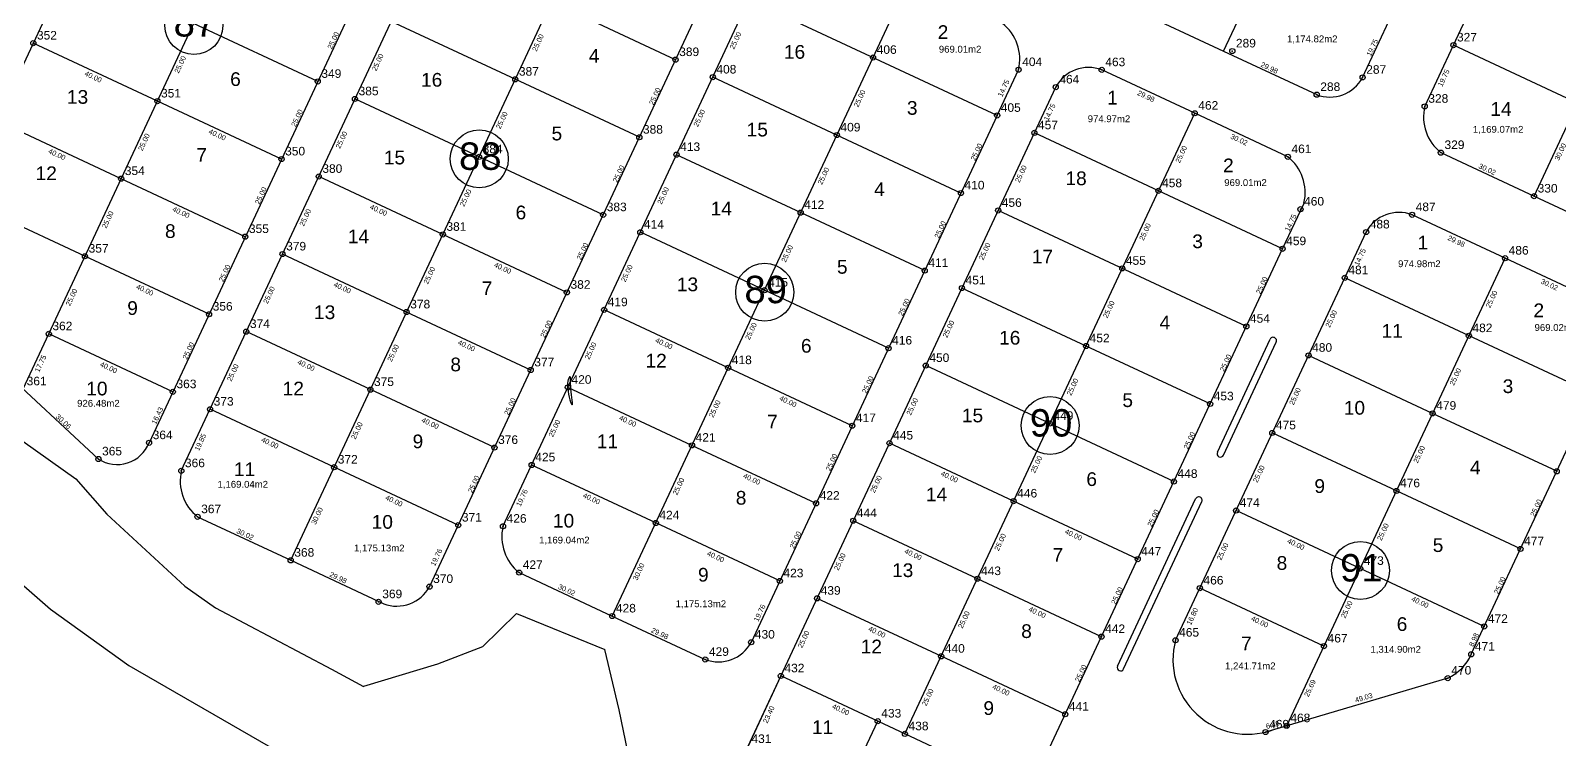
# Model space of a CAD drawing. Header units: metres. Extents: x 277679 to 502674, y 2669847 to 2703376.
# Drawn here: x 500680.3 to 501126.9, y 2671001.5 to 2671208.5 of the extents above; entities that cross this region are included whole.
import ezdxf
from ezdxf.enums import TextEntityAlignment as Align

# ---------------------------------------------------------------- set-up
doc = ezdxf.new("R2010")
doc.units = ezdxf.units.M
doc.header["$PDMODE"] = 32
doc.header["$PDSIZE"] = 1.5
doc.layers.get('0').update_dxf_attribs({"linetype": 'CONTINUOUS'})
for name, color, linetype in [('CVL_CURV_G', 132, 'CONTINUOUS'), ('CVL_CURV_TX', 2, 'CONTINUOUS'), ('CVL_PUNTO', 2, 'CONTINUOUS'), ('CVL_PUNTO_NUM', 2, 'CONTINUOUS'), ('HATCHES', 7, 'CONTINUOUS')]:
    doc.layers.add(name, color=color, linetype=linetype)
doc.styles.add('ARIAL', font='ARIAL')

msp = doc.modelspace()

# ---------------------------------------------------------------- hatches: boundary and pattern name
at = {"layer": 'CVL_CURV_TX'}
h = msp.add_hatch(dxfattribs=at)
h.set_pattern_fill('SWAMP', color=5, scale=0.05, style=0)
h.set_pattern_definition([])
h.paths.add_polyline_path([(500702.66, 2671067.3), (500693.56, 2671077.61), (500678.11, 2671088.64), (500646.98, 2671112.86), (500611.53, 2671150.12), (500592.53, 2671169.76), (500580.99, 2671131.91), (500592.81, 2671120.67), (500606.7, 2671101.17), (500647.99, 2671072.87), (500686.16, 2671039.59), (500709.09, 2671023.08), (500766.33, 2670990.11), (500775.53, 2670955.21), (500780.2, 2670945.57), (500795.4, 2670942.38), (500808.56, 2670936.32), (500819.6, 2670933.54), (500846.61, 2670941.95), (500851.72, 2670946.93), (500864.22, 2670970.34), (500857.74, 2670983.72), (500852.27, 2671010.2), (500848.09, 2671027.84), (500822.27, 2671038.3), (500812.36, 2671028.59), (500799.23, 2671023.49), (500777.58, 2671017), (500768.26, 2671022.09), (500734.31, 2671040), (500725.4, 2671046.33)], flags=0)
h.paths.add_polyline_path([(500803.6, 2670978.94), (500821.11, 2670978.94), (500821.11, 2670982.54), (500803.6, 2670982.54)], flags=0)
h.paths.add_polyline_path([(500613.53, 2671106.26), (500666.27, 2671067.02), (500675.54, 2671079.47), (500622.8, 2671118.71)], flags=0)
h.paths.add_polyline_path([(500784.23, 2670983.17), (500839.88, 2670983.17), (500839.88, 2670998.7), (500784.23, 2670998.7)], flags=0)

# ---------------------------------------------------------------- linework, layer by layer
at = {"color": 7}
for p, q in [((500795.95, 2671261.58), (500714.95, 2671088.15)), ((500879.3, 2671222.65), (500796.87, 2671046.15)), ((500962.66, 2671183.72), (500890.81, 2671029.88))]:
    msp.add_line(p, q, dxfattribs=at)
for p, q in [((500818.31, 2671063.68), (500890.17, 2671217.56)), ((501069.39, 2671194.83), (501077.75, 2671212.73)), ((501087.53, 2671186.36), (501095.91, 2671204.26)), ((500962.66, 2671183.72), (500968.92, 2671197.08)), ((500973.53, 2671178.63), (500979.77, 2671192)), ((501046.02, 2671144.79), (501052.28, 2671158.15)), ((501064.18, 2671136.31), (501070.42, 2671149.68)), ((500655.5, 2671124.91), (500700.17, 2671083.41)), ((500899.48, 2671020.08), (500889.84, 2670999.43)), ((500935.73, 2671003.16), (500899.48, 2671020.08)), ((500971.97, 2670986.24), (500935.73, 2671003.16))]:
    msp.add_line(p, q)
at = {"color": 5}
for p, q in [((500822.27, 2671038.3), (500812.36, 2671028.59)), ((500812.36, 2671028.59), (500799.23, 2671023.49)), ((500852.27, 2671010.2), (500848.09, 2671027.84)), ((500799.23, 2671023.49), (500777.58, 2671017)), ((500857.74, 2670983.72), (500852.27, 2671010.2))]:
    msp.add_line(p, q, dxfattribs=at)
for points in [[(500592.53, 2671169.76), (500611.53, 2671150.12), (500646.98, 2671112.86), (500678.11, 2671088.64), (500693.56, 2671077.61), (500702.66, 2671067.3), (500725.4, 2671046.33), (500734.31, 2671040), (500768.26, 2671022.09), (500777.58, 2671017), (500777.58, 2671017)], [(500580.99, 2671131.91), (500592.81, 2671120.67), (500606.7, 2671101.17), (500647.99, 2671072.87), (500686.16, 2671039.59), (500709.09, 2671023.08), (500766.33, 2670990.11), (500775.53, 2670955.21)]]:
    msp.add_lwpolyline(points, dxfattribs=at)
for centre in [(500728.05, 2671209.98), (500811.4, 2671171.05), (500894.76, 2671132.12), (500978.12, 2671093.19), (501068.76, 2671050.87)]:
    msp.add_circle(centre, 8.47)
for centre, radius, start, end in [((500955.86, 2671200.09), 13.41, 347.0206, 51.5262), ((500989.36, 2671186.86), 10.88, 69.3731, 151.795), ((501059.81, 2671199.97), 10.88, 249.3731, 331.795), ((501100.6, 2671183.35), 13.41, 167.0206, 231.5262), ((501039.21, 2671161.16), 13.41, 347.0206, 51.5262), ((501080, 2671144.54), 10.88, 69.3731, 151.795), ((500705.62, 2671091.84), 10.04, 237.1445, 338.3947), ((500737.46, 2671077.04), 13.41, 167.0206, 231.5262), ((500831.39, 2671060.76), 13.41, 167.0206, 231.5262), ((500787.31, 2671051.34), 10.88, 249.3731, 331.795), ((500881.25, 2671035.06), 10.88, 249.3731, 331.795)]:
    msp.add_arc(centre, radius, start, end)
at = {"layer": 'CVL_CURV_G', "color": 132, "linetype": 'CONTINUOUS'}
msp.add_lwpolyline([(500838.06, 2671106.56), (500838.05, 2671106.93), (500838.02, 2671107.19), (500837.95, 2671107.36), (500837.87, 2671107.42), (500837.76, 2671107.39), (500837.64, 2671107.25), (500837.51, 2671107.01), (500837.37, 2671106.67), (500837.25, 2671106.19), (500837.2, 2671105.57), (500837.19, 2671104.83), (500837.23, 2671104.02), (500837.32, 2671103.17), (500837.45, 2671102.31), (500837.62, 2671101.49), (500837.83, 2671100.72), (500838.05, 2671100.09), (500838.24, 2671099.63), (500838.39, 2671099.35), (500838.51, 2671099.25), (500838.58, 2671099.32), (500838.61, 2671099.57), (500838.59, 2671100.01), (500838.52, 2671100.62), (500838.42, 2671101.36), (500838.33, 2671102.18), (500838.25, 2671103.03), (500838.18, 2671103.88), (500838.12, 2671104.69), (500838.08, 2671105.43), (500838.05, 2671106.07), (500838.06, 2671106.56)], dxfattribs=at)
at = {"layer": 'CVL_CURV_TX', "color": 7}
for p, q in [((500868.73, 2671200), (500796.24, 2671233.84)), ((500962.66, 2671183.72), (500890.17, 2671217.56)), ((501001.61, 2671215.18), (501028.81, 2671202.48)), ((500764.21, 2671193.64), (500727.97, 2671210.56)), ((500821.91, 2671194.27), (500785.66, 2671211.2)), ((500717.39, 2671187.91), (500681.15, 2671204.83)), ((501028.81, 2671202.48), (501055.98, 2671189.8)), ((501132.15, 2671187.33), (501095.91, 2671204.26)), ((501020.35, 2671184.36), (500993.19, 2671197.04)), ((500858.15, 2671177.35), (500821.91, 2671194.27)), ((500952.08, 2671161.07), (500879.6, 2671194.91)), ((500753.64, 2671170.99), (500717.39, 2671187.91)), ((500811.33, 2671171.63), (500775.08, 2671188.55)), ((500706.81, 2671165.26), (500670.57, 2671182.18)), ((501047.55, 2671171.66), (501020.35, 2671184.36)), ((501046.02, 2671144.79), (500973.53, 2671178.63)), ((500847.57, 2671154.71), (500811.33, 2671171.63)), ((500905.26, 2671155.34), (500869.02, 2671172.27)), ((501092.26, 2671172.86), (501119.46, 2671160.16)), ((500743.06, 2671148.33), (500706.81, 2671165.26)), ((500800.75, 2671148.98), (500764.51, 2671165.9)), ((501119.46, 2671160.16), (501146.62, 2671147.47)), ((500696.23, 2671142.6), (500659.99, 2671159.53)), ((500941.51, 2671138.42), (500905.26, 2671155.34)), ((501035.44, 2671122.14), (500962.95, 2671155.98)), ((501111, 2671142.04), (501083.84, 2671154.72)), ((500836.99, 2671132.06), (500800.75, 2671148.98)), ((500894.69, 2671132.7), (500858.44, 2671149.62)), ((500732.48, 2671125.68), (500696.23, 2671142.6)), ((500790.17, 2671126.33), (500753.93, 2671143.25)), ((500971.97, 2670986.24), (501046.02, 2671144.79)), ((501138.2, 2671129.34), (501111, 2671142.04)), ((500988.62, 2671116.41), (500952.38, 2671133.33)), ((501136.67, 2671102.47), (501064.18, 2671136.31)), ((500930.93, 2671115.77), (500894.69, 2671132.7)), ((500826.41, 2671109.4), (500790.17, 2671126.33)), ((500884.11, 2671110.05), (500847.86, 2671126.97)), ((500721.9, 2671103.03), (500685.66, 2671119.95)), ((500779.59, 2671103.67), (500743.35, 2671120.6)), ((501024.86, 2671099.49), (500988.62, 2671116.41)), ((500978.04, 2671093.77), (500941.8, 2671110.69)), ((501089.84, 2671096.74), (501053.6, 2671113.66)), ((500920.35, 2671093.12), (500884.11, 2671110.05)), ((500815.84, 2671086.75), (500779.59, 2671103.67)), ((500873.53, 2671087.39), (500837.28, 2671104.32)), ((500873.53, 2671087.39), (500837.28, 2671104.32)), ((500769.01, 2671081.02), (500732.77, 2671097.94)), ((501014.29, 2671076.84), (500978.04, 2671093.77)), ((501126.09, 2671079.82), (501089.84, 2671096.74)), ((501079.27, 2671074.1), (501043.02, 2671091.02)), ((500909.77, 2671070.47), (500873.53, 2671087.39)), ((500967.46, 2671071.12), (500931.22, 2671088.04)), ((500805.26, 2671064.1), (500769.01, 2671081.02)), ((500862.95, 2671064.74), (500826.71, 2671081.66)), ((501003.71, 2671054.19), (500967.46, 2671071.12)), ((501115.51, 2671057.17), (501079.27, 2671074.1)), ((500729.11, 2671066.54), (500756.32, 2671053.84)), ((501068.69, 2671051.45), (501032.45, 2671068.37)), ((500899.19, 2671047.82), (500862.95, 2671064.74)), ((500956.88, 2671048.46), (500920.64, 2671065.39)), ((500956.88, 2671048.46), (500920.64, 2671065.39)), ((500756.32, 2671053.84), (500783.48, 2671041.16)), ((500823.05, 2671050.26), (500850.25, 2671037.56)), ((500993.13, 2671031.54), (500956.88, 2671048.46)), ((501104.93, 2671034.52), (501068.69, 2671051.45)), ((501058.11, 2671028.79), (501021.87, 2671045.72)), ((501058.11, 2671028.79), (501021.87, 2671045.72)), ((500946.31, 2671025.81), (500910.06, 2671042.73)), ((500850.25, 2671037.56), (500877.42, 2671024.88)), ((500982.55, 2671008.89), (500946.31, 2671025.81)), ((500935.73, 2671003.16), (500899.48, 2671020.08)), ((501094.25, 2671019.43), (501041.05, 2671003.69)), ((500971.97, 2670986.24), (500935.73, 2671003.16))]:
    msp.add_line(p, q, dxfattribs=at)
at = {"layer": 'CVL_CURV_TX', "color": 5}
msp.add_line((500822.27, 2671038.3), (500848.09, 2671027.84), dxfattribs=at)
at = {"layer": 'CVL_CURV_TX', "color": 7}
for centre, radius, start, end in [((501043.27, 2671117.96), 0.988, 334.6861, 155.2556), ((501027.87, 2671084.99), 0.988, 155.4305, 334.5009), ((501021.52, 2671071.39), 0.988, 334.6861, 155.2556), ((501088.61, 2671031.9), 13.69, 294.362, 336.2472), ((500998.71, 2671022.54), 0.988, 155.4305, 334.5009)]:
    msp.add_arc(centre, radius, start, end, dxfattribs=at)
at = {"layer": 'CVL_PUNTO', "color": 2}
for p in [(500681.15, 2671204.83), (501095.91, 2671204.26), (500868.73, 2671200), (500926.42, 2671200.64), (501031.34, 2671202.52), (500879.6, 2671194.91), (500968.92, 2671197.08), (500993.19, 2671197.04), (501069.39, 2671194.83), (500764.21, 2671193.64), (500821.91, 2671194.27), (500979.77, 2671192), (500717.39, 2671187.91), (500775.08, 2671188.55), (501055.98, 2671189.8), (501087.53, 2671186.36), (500962.66, 2671183.72), (501020.35, 2671184.36), (500858.15, 2671177.35), (500915.84, 2671177.99), (500973.53, 2671178.63), (501092.26, 2671172.86), (500753.64, 2671170.99), (500811.33, 2671171.63), (500869.02, 2671172.27), (501047.55, 2671171.66), (500706.81, 2671165.26), (500764.51, 2671165.9), (500952.08, 2671161.07), (501009.77, 2671161.71), (501119.46, 2671160.16), (500847.57, 2671154.71), (500905.26, 2671155.34), (500962.95, 2671155.98), (501051.25, 2671156.35), (501083.84, 2671154.72), (500743.06, 2671148.33), (500800.75, 2671148.98), (500858.44, 2671149.62), (501070.42, 2671149.68), (500696.23, 2671142.6), (500753.93, 2671143.25), (501046.02, 2671144.79), (501111, 2671142.04), (500941.51, 2671138.42), (500999.2, 2671139.06), (500894.69, 2671132.7), (500952.38, 2671133.33), (501064.18, 2671136.31), (500836.99, 2671132.06), (500732.48, 2671125.68), (500790.17, 2671126.33), (500847.86, 2671126.97), (500685.66, 2671119.95), (500743.35, 2671120.6), (501035.44, 2671122.14), (501100.42, 2671119.39), (500930.93, 2671115.77), (500988.62, 2671116.41), (500884.11, 2671110.05), (500941.8, 2671110.69), (501053.6, 2671113.66), (500826.41, 2671109.4), (500721.9, 2671103.03), (500779.59, 2671103.67), (500837.28, 2671104.32), (500732.77, 2671097.94), (501024.86, 2671099.49), (501089.84, 2671096.74), (500920.35, 2671093.12), (500978.04, 2671093.77), (500714.95, 2671088.15), (500931.22, 2671088.04), (501043.02, 2671091.02), (500700.17, 2671083.41), (500815.84, 2671086.75), (500873.53, 2671087.39), (500724.37, 2671079.96), (500769.01, 2671081.02), (500826.71, 2671081.66), (501126.09, 2671079.82), (501014.29, 2671076.84), (500909.77, 2671070.47), (500967.46, 2671071.12), (501079.27, 2671074.1), (500729.11, 2671066.54), (500920.64, 2671065.39), (501032.45, 2671068.37), (500805.26, 2671064.1), (500818.33, 2671063.77), (500862.95, 2671064.74), (501115.51, 2671057.17), (500756.32, 2671053.84), (501003.71, 2671054.19), (500823.05, 2671050.26), (500899.19, 2671047.82), (500956.88, 2671048.46), (501068.69, 2671051.45), (500796.87, 2671046.15), (501021.87, 2671045.72), (500782, 2671041.72), (500910.06, 2671042.73), (500850.25, 2671037.56), (501104.93, 2671034.52), (500890.83, 2671029.92), (500993.13, 2671031.54), (501014.76, 2671030.5), (500946.31, 2671025.81), (501058.11, 2671028.79), (501101.13, 2671026.39), (500877.42, 2671024.88), (500899.48, 2671020.08), (501094.25, 2671019.43), (500982.55, 2671008.89), (500927.76, 2671006.88), (500935.73, 2671003.16), (501041.05, 2671003.69), (501047.24, 2671005.52)]:
    msp.add_point(p, dxfattribs=at)
at = {"layer": 'HATCHES', "color": 7}
for p, q in [((501028.81, 2671202.48), (501172.78, 2671510.74)), ((501119.46, 2671160.16), (501254.66, 2671449.64)), ((501095.91, 2671204.26), (501201.51, 2671430.36)), ((500652.23, 2671142.91), (500723.46, 2671295.42)), ((500678.15, 2671103.87), (500759.7, 2671278.5)), ((500756.32, 2671053.84), (500853.64, 2671262.22)), ((500724.37, 2671079.96), (500806.82, 2671256.49)), ((500850.25, 2671037.56), (500936.99, 2671223.29)), ((500935.73, 2671003.16), (501020.35, 2671184.36)), ((500889.84, 2670999.43), (500973.53, 2671178.63)), ((501047.24, 2671005.52), (501111, 2671142.04)), ((501014.76, 2671030.5), (501064.18, 2671136.31)), ((501026.97, 2671085.4), (501042.38, 2671118.38)), ((501028.76, 2671084.56), (501044.17, 2671117.54)), ((501101.13, 2671026.39), (501136.67, 2671102.47)), ((500997.81, 2671022.95), (501020.63, 2671071.81)), ((500999.6, 2671022.12), (501022.42, 2671070.97)), ((500909.67, 2670968.16), (500927.76, 2671006.88))]:
    msp.add_line(p, q, dxfattribs=at)
msp.add_arc((501035.82, 2671024.86), 21.81, 165.0145, 289.1095, dxfattribs=at)

# ---------------------------------------------------------------- texts
at = {"color": 1, "style": 'ARIAL'}
for s, p in [('1,174.82m2', (501054.69, 2671205.9)), ('969.01m2', (500951.84, 2671203.06)), ('974.97m2', (500995.32, 2671182.75)), ('1,169.07m2', (501108.99, 2671179.5)), ('969.01m2', (501035.2, 2671164.13)), ('974.98m2', (501085.97, 2671140.43)), ('969.02m2', (501125.84, 2671121.81)), ('926.48m2', (500700.16, 2671099.68)), ('1,169.04m2', (500742.32, 2671075.86)), ('1,175.13m2', (500782.19, 2671057.26)), ('1,169.04m2', (500836.25, 2671059.58)), ('1,175.13m2', (500876.12, 2671040.98))]:
    msp.add_text(s, height=2, dxfattribs=at).set_placement(p, align=Align.MIDDLE)
at = {"color": 7, "style": 'ARIAL'}
for s, rotation, p in [('19.75', 64.974, (501072.22, 2671203.55)), ('29.98', 334.9729, (501042.17, 2671197.62)), ('19.75', 64.91, (501093.08, 2671194.67)), ('14.75', 64.8912, (500964.55, 2671191.67)), ('14.75', 64.9768, (500978.01, 2671184.68)), ('29.98', 334.9729, (501006.14, 2671189.34)), ('30.02', 334.9729, (501033.32, 2671176.65)), ('25.00', 64.9657, (501016.42, 2671172.4)), ('30.00', 64.9657, (501127.17, 2671173.11)), ('30.02', 334.9729, (501105.8, 2671168)), ('14.75', 64.8912, (501048.4, 2671152.39)), ('29.98', 334.9729, (501096.78, 2671147.02)), ('14.75', 64.9768, (501068.66, 2671142.36)), ('30.02', 334.9729, (501123.97, 2671134.33)), ('25.00', 64.9657, (501107.07, 2671130.08)), ('17.75', 64.9657, (500683.26, 2671111.28)), ('16.43', 64.9657, (500717.38, 2671096.06)), ('30.06', 317.1067, (500689.95, 2671094.35)), ('19.85', 64.9657, (500729.93, 2671088.32)), ('19.76', 64.91, (500823.87, 2671072.08)), ('30.00', 64.9657, (500764.02, 2671066.8)), ('30.02', 334.9729, (500743.02, 2671061.46)), ('19.76', 64.974, (500798.87, 2671054.7)), ('30.00', 64.9657, (500857.96, 2671050.52)), ('29.98', 334.9729, (500770.2, 2671048.77)), ('30.02', 334.9729, (500836.96, 2671045.18)), ('19.76', 64.974, (500893.29, 2671038.47)), ('29.98', 334.9729, (500864.14, 2671032.49)), ('23.40', 65.3095, (500895.96, 2671008.82))]:
    msp.add_text(s, height=1.5, rotation=rotation, dxfattribs=at).set_placement(p, align=Align.MIDDLE)
at = {"layer": 'CVL_CURV_TX', "color": 6, "style": 'ARIAL'}
for s, p in [('87', (500728.34, 2671210.77)), ('88', (500811.69, 2671171.84)), ('89', (500895.05, 2671132.91)), ('90', (500978.41, 2671093.98)), ('91', (501069.05, 2671051.66))]:
    msp.add_text(s, height=8, dxfattribs=at).set_placement(p, align=Align.MIDDLE)
at = {"layer": 'CVL_CURV_TX', "color": 4, "style": 'ARIAL'}
for s, p in [('2', (500946.84, 2671208.09)), ('4', (500844.94, 2671201.14)), ('16', (500903.47, 2671202.28)), ('6', (500740.19, 2671194.33)), ('16', (500797.49, 2671194.13)), ('13', (500694.07, 2671189.13)), ('3', (500937.85, 2671185.92)), ('1', (500996.33, 2671188.91)), ('14', (501109.82, 2671185.61)), ('5', (500834.06, 2671178.42)), ('15', (500892.6, 2671179.56)), ('7', (500730.31, 2671172.2)), ('15', (500786.62, 2671171.41)), ('12', (500684.91, 2671166.87)), ('2', (501030.2, 2671169.16)), ('18', (500985.71, 2671165.37)), ('4', (500928.29, 2671162.21)), ('6', (500823.55, 2671155.4)), ('14', (500882.09, 2671156.54)), ('8', (500721.16, 2671149.95)), ('14', (500776.11, 2671148.39)), ('3', (501021.2, 2671146.98)), ('1', (501086.98, 2671146.59)), ('17', (500975.89, 2671142.53)), ('5', (500917.42, 2671139.49)), ('7', (500813.67, 2671133.27)), ('13', (500872.21, 2671134.41)), ('9', (500710.13, 2671127.49)), ('2', (501120.85, 2671126.85)), ('13', (500766.23, 2671126.26)), ('4', (501011.65, 2671123.28)), ('16', (500966.33, 2671118.82)), ('11', (501078.03, 2671120.82)), ('6', (500906.9, 2671116.47)), ('8', (500804.51, 2671111.02)), ('12', (500863.05, 2671112.16)), ('3', (501111.85, 2671104.67)), ('10', (500699.72, 2671103.99)), ('12', (500757.07, 2671104.01)), ('5', (501000.78, 2671100.56)), ('15', (500955.46, 2671096.1)), ('10', (501067, 2671098.36)), ('7', (500897.03, 2671094.34)), ('9', (500793.48, 2671088.56)), ('11', (500848.83, 2671088.58)), ('11', (500742.85, 2671080.43)), ('6', (500990.26, 2671077.54)), ('4', (501102.3, 2671080.96)), ('14', (500944.95, 2671073.08)), ('9', (501056.87, 2671075.52)), ('8', (500887.87, 2671072.09)), ('10', (500783.08, 2671065.06)), ('10', (500836.02, 2671065.41)), ('7', (500980.39, 2671055.41)), ('5', (501091.43, 2671058.24)), ('13', (500935.07, 2671050.95)), ('8', (501045.84, 2671053.06)), ('9', (500876.84, 2671049.63)), ('8', (500971.23, 2671033.16)), ('6', (501080.91, 2671035.22)), ('12', (500925.91, 2671028.7)), ('7', (501035.43, 2671029.55)), ('9', (500960.2, 2671010.7)), ('11', (500911.69, 2671005.12))]:
    msp.add_text(s, height=4, dxfattribs=at).set_placement(p, align=Align.MIDDLE)
at = {"layer": 'CVL_CURV_TX', "color": 7, "style": 'ARIAL'}
for s, rotation, p in [('25.00', 64.9657, (500768.75, 2671205.62)), ('25.00', 64.9657, (500828.55, 2671204.97)), ('25.00', 64.9657, (500886.24, 2671205.6)), ('25.00', 64.9657, (500724.04, 2671198.6)), ('25.00', 64.9657, (500781.73, 2671199.24)), ('40.00', 334.9729, (500698.64, 2671195.01)), ('25.00', 64.9657, (500862.69, 2671189.34)), ('25.00', 64.9657, (500922.49, 2671188.68)), ('25.00', 64.9657, (500758.17, 2671182.97)), ('25.00', 64.9657, (500817.98, 2671182.32)), ('25.00', 64.9657, (500875.67, 2671182.96)), ('25.00', 64.9657, (500713.46, 2671175.95)), ('40.00', 334.9729, (500734.88, 2671178.09)), ('25.00', 64.9657, (500771.16, 2671176.59)), ('40.00', 334.9729, (500688.06, 2671172.36)), ('25.00', 64.9657, (500956.62, 2671173.05)), ('25.00', 64.9657, (500852.11, 2671166.69)), ('25.00', 64.9657, (500969.6, 2671166.67)), ('25.00', 64.9657, (500911.91, 2671166.04)), ('25.00', 64.9657, (500747.59, 2671160.32)), ('25.00', 64.9657, (500807.4, 2671159.67)), ('25.00', 64.9657, (500865.09, 2671160.31)), ('25.00', 64.9657, (500702.88, 2671153.3)), ('40.00', 334.9729, (500724.3, 2671155.44)), ('25.00', 64.9657, (500760.58, 2671153.94)), ('40.00', 334.9729, (500781.99, 2671156.08)), ('25.00', 64.9657, (500946.04, 2671150.4)), ('25.00', 64.9657, (501005.85, 2671149.75)), ('25.00', 64.9657, (500841.53, 2671144.04)), ('25.00', 64.9657, (500959.03, 2671144.03)), ('25.00', 64.9657, (500901.33, 2671143.39)), ('25.00', 64.9657, (500737.02, 2671137.67)), ('25.00', 64.9657, (500796.82, 2671137.02)), ('40.00', 334.9729, (500818.24, 2671139.16)), ('25.00', 64.9657, (500854.51, 2671137.66)), ('25.00', 64.9657, (500692.3, 2671130.64)), ('40.00', 334.9729, (500713.72, 2671132.78)), ('25.00', 64.9657, (500750, 2671131.29)), ('40.00', 334.9729, (500771.41, 2671133.43)), ('25.00', 64.9657, (501039.98, 2671134.12)), ('25.00', 64.9657, (500935.46, 2671127.76)), ('25.00', 64.9657, (500995.27, 2671127.11)), ('25.00', 64.9657, (501060.25, 2671124.36)), ('25.00', 64.9657, (500830.95, 2671121.39)), ('25.00', 64.9657, (500890.76, 2671120.74)), ('25.00', 64.9657, (500948.45, 2671121.38)), ('25.00', 64.9657, (500726.44, 2671115.02)), ('25.00', 64.9657, (500786.24, 2671114.37)), ('40.00', 334.9729, (500807.66, 2671116.51)), ('25.00', 64.9657, (500843.93, 2671115.01)), ('40.00', 334.9729, (500865.35, 2671117.15)), ('40.00', 334.9729, (500703.14, 2671110.13)), ('25.00', 64.9657, (500739.42, 2671108.64)), ('40.00', 334.9729, (500760.84, 2671110.78)), ('25.00', 64.9657, (501029.4, 2671111.47)), ('25.00', 64.9657, (500924.89, 2671105.11)), ('25.00', 64.9657, (500984.69, 2671104.46)), ('25.00', 64.9657, (501096.49, 2671107.43)), ('25.00', 64.9657, (501049.67, 2671101.71)), ('25.00', 64.9657, (500820.37, 2671098.74)), ('25.00', 64.9657, (500880.18, 2671098.09)), ('40.00', 334.9729, (500901.59, 2671100.23)), ('25.00', 64.9657, (500937.87, 2671098.73)), ('25.00', 64.9657, (500775.66, 2671091.71)), ('40.00', 334.9729, (500797.08, 2671093.85)), ('25.00', 64.9657, (500833.35, 2671092.36)), ('40.00', 334.9729, (500854.77, 2671094.5)), ('40.00', 334.9729, (500854.77, 2671094.5)), ('40.00', 334.9729, (500854.77, 2671094.5)), ('40.00', 334.9729, (500750.26, 2671088.12)), ('25.00', 64.9657, (501018.82, 2671088.82)), ('25.00', 64.9657, (500914.31, 2671082.46)), ('25.00', 64.9657, (500974.11, 2671081.81)), ('25.00', 64.9657, (501085.92, 2671084.79)), ('40.00', 334.9729, (500948.71, 2671078.22)), ('40.00', 334.9729, (500948.71, 2671078.22)), ('25.00', 64.9657, (501039.09, 2671079.06)), ('25.00', 64.9657, (500809.79, 2671076.08)), ('25.00', 64.9657, (500869.6, 2671075.43)), ('40.00', 334.9729, (500891.01, 2671077.57)), ('25.00', 64.9657, (500927.29, 2671076.08)), ('40.00', 334.9729, (500786.5, 2671071.2)), ('40.00', 334.9729, (500844.19, 2671071.84)), ('25.00', 64.9657, (501120.05, 2671069.15)), ('25.00', 64.9657, (501008.24, 2671066.18)), ('25.00', 64.9657, (500903.73, 2671059.81)), ('25.00', 64.9657, (500963.53, 2671059.15)), ('25.00', 64.9657, (500963.53, 2671059.15)), ('40.00', 334.9729, (500984.95, 2671061.3)), ('40.00', 334.9729, (500984.95, 2671061.3)), ('25.00', 64.9657, (501075.34, 2671062.14)), ('25.00', 64.9657, (501028.52, 2671056.41)), ('40.00', 334.9729, (501049.93, 2671058.55)), ('40.00', 334.9729, (501049.93, 2671058.55)), ('40.00', 334.9729, (500880.44, 2671054.92)), ('25.00', 64.9657, (500916.71, 2671053.42)), ('40.00', 334.9729, (500938.13, 2671055.57)), ('40.00', 334.9729, (500938.13, 2671055.57)), ('40.00', 334.9729, (500938.13, 2671055.57)), ('25.00', 64.9657, (501109.47, 2671046.51)), ('25.00', 64.9657, (500997.67, 2671043.53)), ('40.00', 334.9729, (500974.37, 2671038.64)), ('16.80', 64.9657, (501019.67, 2671037.47)), ('25.00', 64.9657, (501064.76, 2671039.49)), ('25.00', 64.9657, (501064.76, 2671039.49)), ('40.00', 334.9729, (501086.18, 2671041.63)), ('40.00', 334.9729, (501086.18, 2671041.63)), ('25.00', 64.9657, (500952.95, 2671036.5)), ('40.00', 334.9729, (501039.35, 2671035.9)), ('40.00', 334.9729, (501039.35, 2671035.9)), ('25.00', 64.9657, (500906.13, 2671030.77)), ('40.00', 334.9729, (500927.55, 2671032.91)), ('40.00', 334.9729, (500927.55, 2671032.91)), ('8.98', 64.9657, (501101.9, 2671030.65)), ('25.00', 64.9657, (500987.09, 2671020.87)), ('40.00', 334.9729, (500963.79, 2671015.99)), ('25.69', 64.9657, (501054.03, 2671016.52)), ('25.00', 64.9657, (500942.38, 2671013.85)), ('49.03', 16.4873, (501069.73, 2671013.73)), ('40.00', 334.9729, (500916.97, 2671010.26)), ('6.46', 16.4873, (501043.13, 2671005.86))]:
    msp.add_text(s, height=1.5, rotation=rotation, dxfattribs=at).set_placement(p, align=Align.MIDDLE)
at = {"layer": 'CVL_CURV_TX', "color": 1, "style": 'ARIAL'}
for s, p in [('1,314.90m2', (501079.06, 2671027.68)), ('1,241.71m2', (501036.6, 2671022.84))]:
    msp.add_text(s, height=2, dxfattribs=at).set_placement(p, align=Align.MIDDLE)
at = {"layer": 'CVL_PUNTO_NUM', "color": 7, "style": 'ARIAL'}
for s, p in [('352', (500682.21, 2671205.89)), ('289', (501032.4, 2671203.58)), ('327', (501096.97, 2671205.32)), ('389', (500869.79, 2671201.06)), ('406', (500927.48, 2671201.7)), ('404', (500969.98, 2671198.14)), ('463', (500994.25, 2671198.1)), ('349', (500765.28, 2671194.7)), ('387', (500822.97, 2671195.34)), ('408', (500880.66, 2671195.97)), ('464', (500980.83, 2671193.06)), ('287', (501070.46, 2671195.89)), ('351', (500718.45, 2671188.97)), ('385', (500776.15, 2671189.61)), ('288', (501057.04, 2671190.86)), ('405', (500963.72, 2671184.78)), ('462', (501021.41, 2671185.42)), ('328', (501088.59, 2671187.43)), ('457', (500974.59, 2671179.69)), ('388', (500859.21, 2671178.41)), ('409', (500916.9, 2671179.05)), ('350', (500754.7, 2671172.05)), ('384', (500812.39, 2671172.69)), ('413', (500870.08, 2671173.33)), ('461', (501048.62, 2671172.72)), ('329', (501093.32, 2671173.92)), ('354', (500707.87, 2671166.32)), ('380', (500765.57, 2671166.96)), ('410', (500953.14, 2671162.13)), ('458', (501010.83, 2671162.77)), ('460', (501052.31, 2671157.42)), ('330', (501120.52, 2671161.22)), ('383', (500848.63, 2671155.77)), ('412', (500906.32, 2671156.4)), ('456', (500964.01, 2671157.04)), ('487', (501084.9, 2671155.78)), ('355', (500744.12, 2671149.4)), ('381', (500801.81, 2671150.04)), ('414', (500859.5, 2671150.68)), ('488', (501071.48, 2671150.74)), ('379', (500754.99, 2671144.31)), ('459', (501047.08, 2671145.85)), ('357', (500697.3, 2671143.67)), ('411', (500942.57, 2671139.48)), ('455', (501000.26, 2671140.12)), ('486', (501112.06, 2671143.1)), ('481', (501065.24, 2671137.37)), ('382', (500838.05, 2671133.12)), ('415', (500895.75, 2671133.76)), ('451', (500953.44, 2671134.4)), ('356', (500733.54, 2671126.74)), ('378', (500791.23, 2671127.39)), ('419', (500848.92, 2671128.03)), ('374', (500744.41, 2671121.66)), ('454', (501036.5, 2671123.2)), ('362', (500686.72, 2671121.01)), ('452', (500989.68, 2671117.47)), ('482', (501101.48, 2671120.45)), ('416', (500931.99, 2671116.84)), ('480', (501054.66, 2671114.73)), ('377', (500827.47, 2671110.46)), ('418', (500885.17, 2671111.11)), ('450', (500942.86, 2671111.75)), ('361', (500679.21, 2671104.93)), ('363', (500722.96, 2671104.09)), ('375', (500780.65, 2671104.73)), ('420', (500838.34, 2671105.38)), ('453', (501025.92, 2671100.55)), ('373', (500733.83, 2671099)), ('449', (500979.1, 2671094.83)), ('479', (501090.91, 2671097.8)), ('417', (500921.41, 2671094.19)), ('475', (501044.08, 2671092.08)), ('364', (500716.01, 2671089.21)), ('376', (500816.9, 2671087.81)), ('421', (500874.59, 2671088.46)), ('445', (500932.28, 2671089.1)), ('365', (500701.23, 2671084.47)), ('372', (500770.07, 2671082.08)), ('425', (500827.77, 2671082.73)), ('366', (500725.43, 2671081.02)), ('448', (501015.35, 2671077.9)), ('476', (501080.33, 2671075.16)), ('422', (500910.83, 2671071.53)), ('446', (500968.52, 2671072.18)), ('474', (501033.51, 2671069.43)), ('367', (500730.17, 2671067.6)), ('371', (500806.32, 2671065.16)), ('426', (500819.39, 2671064.83)), ('424', (500864.01, 2671065.8)), ('444', (500921.7, 2671066.45)), ('368', (500757.38, 2671054.9)), ('447', (501004.77, 2671055.25)), ('477', (501116.57, 2671058.23)), ('427', (500824.11, 2671051.32)), ('473', (501069.75, 2671052.51)), ('370', (500797.93, 2671047.22)), ('423', (500900.25, 2671048.88)), ('443', (500957.95, 2671049.52)), ('466', (501022.93, 2671046.78)), ('369', (500783.06, 2671042.78)), ('439', (500911.12, 2671043.79)), ('428', (500851.31, 2671038.62)), ('442', (500994.19, 2671032.6)), ('472', (501105.99, 2671035.58)), ('430', (500891.89, 2671030.98)), ('465', (501015.82, 2671031.56)), ('467', (501059.17, 2671029.85)), ('429', (500878.48, 2671025.94)), ('440', (500947.37, 2671026.87)), ('471', (501102.19, 2671027.45)), ('432', (500900.54, 2671021.14)), ('470', (501095.31, 2671020.49)), ('441', (500983.61, 2671009.95)), ('433', (500928.82, 2671007.94)), ('468', (501048.3, 2671006.58)), ('438', (500936.79, 2671004.22)), ('469', (501042.11, 2671004.75)), ('431', (500890.9, 2671000.5))]:
    msp.add_text(s, height=2.5, dxfattribs=at).set_placement(p)

doc.saveas('drawing.dxf')
